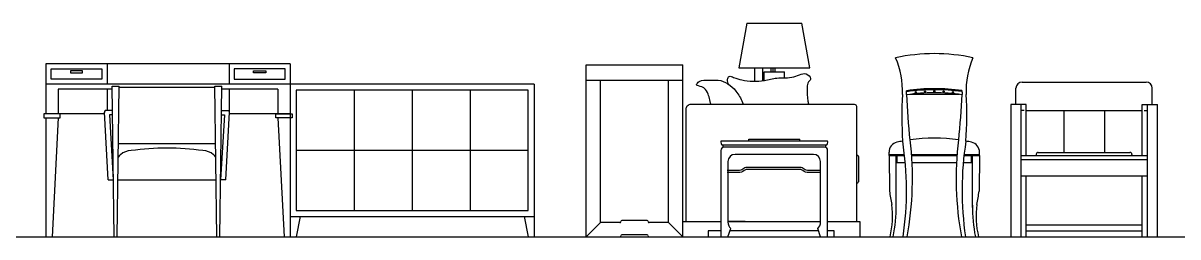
# Model space of a CAD drawing. Header units: inches. Extents: x 6.9 to 49.4, y 11.8 to 36.5.
# Drawn here: x 11.44 to 17.11, y 17.42 to 18.47 of the extents above; entities that cross this region are included whole.
import ezdxf

# ---------------------------------------------------------------- set-up
doc = ezdxf.new("R2010")
doc.units = ezdxf.units.IN
doc.header["$MEASUREMENT"] = 0
doc.layers.add('1', color=1, linetype='Continuous')

msp = doc.modelspace()

# ---------------------------------------------------------------- linework, layer by layer
at = {"layer": '1'}
for p, q in [((14.994, 18.4739), (14.954, 18.2539)), ((14.994, 18.4739), (15.264, 18.4739)), ((15.304, 18.2539), (15.264, 18.4739)), ((12.7495, 18.2739), (11.5495, 18.2739)), ((11.5495, 18.2739), (11.5495, 18.0289)), ((11.8495, 18.2739), (11.8495, 18.1739)), ((12.4495, 18.2739), (12.4495, 18.1739)), ((12.7495, 18.2739), (12.7495, 17.4239)), ((14.205, 18.2689), (14.679, 18.2689)), ((14.205, 17.4239), (14.205, 18.2689)), ((14.679, 17.4239), (14.679, 18.2689)), ((14.954, 18.2539), (15.304, 18.2539)), ((15.0334, 18.1881), (15.0334, 18.2539)), ((15.0734, 18.1907), (15.0734, 18.2539)), ((15.079, 18.1916), (15.079, 18.2339)), ((15.079, 18.2339), (15.179, 18.2339)), ((15.1134, 18.2339), (15.1134, 18.2539)), ((15.124, 18.2339), (15.124, 18.2539)), ((15.134, 18.2339), (15.134, 18.2539)), ((15.179, 18.2052), (15.179, 18.2339)), ((13.9495, 18.1739), (11.5495, 18.1739)), ((11.8843, 17.4239), (11.8743, 18.1639)), ((11.8743, 18.1639), (11.9093, 18.1639)), ((11.8993, 17.4239), (11.9093, 18.1639)), ((12.3893, 17.4239), (12.3793, 18.1639)), ((12.3793, 18.1639), (12.4143, 18.1639)), ((12.4043, 17.4239), (12.4143, 18.1639)), ((13.9495, 18.1739), (13.9495, 17.4239)), ((14.205, 18.1939), (14.679, 18.1939)), ((14.275, 17.4939), (14.275, 18.1939)), ((14.609, 17.4939), (14.609, 18.1939)), ((16.3468, 18.1839), (16.9568, 18.1839)), ((11.6095, 18.1489), (11.6095, 18.0289)), ((11.8745, 18.1489), (11.6095, 18.1489)), ((11.8495, 18.1489), (11.8495, 18.0439)), ((11.9093, 18.1589), (12.3793, 18.1589)), ((12.6895, 18.1489), (12.4141, 18.1489)), ((12.4495, 18.1489), (12.4495, 18.0425)), ((12.6895, 18.1489), (12.6895, 18.0289)), ((13.9195, 18.1439), (12.7795, 18.1439)), ((12.7795, 18.1439), (12.7795, 17.5539)), ((13.0645, 18.1439), (13.0645, 17.5539)), ((13.3495, 18.1439), (13.3495, 17.5539)), ((13.6345, 18.1439), (13.6345, 17.5539)), ((13.9195, 17.5539), (13.9195, 18.1439)), ((16.0386, 18.1239), (15.7968, 18.1239)), ((16.3168, 18.0739), (16.3168, 18.1539)), ((16.9868, 18.0739), (16.9868, 18.1539)), ((16.3668, 18.0739), (16.2918, 18.0739)), ((16.3668, 17.8239), (16.3668, 18.0739)), ((16.9368, 17.8239), (16.9368, 18.0739)), ((16.9368, 18.0739), (17.0118, 18.0739)), ((11.5495, 18.0089), (11.5495, 17.4239)), ((11.6095, 18.0089), (11.5795, 17.4239)), ((11.8555, 17.704), (11.8367, 18.0366)), ((11.8743, 18.0439), (11.8407, 18.0439)), ((11.8743, 18.023), (11.8623, 18.023)), ((11.8623, 18.023), (11.8805, 17.704)), ((12.4262, 18.023), (12.408, 17.704)), ((12.4143, 18.0439), (12.4479, 18.0439)), ((12.4143, 18.023), (12.4262, 18.023)), ((12.433, 17.704), (12.4518, 18.0366)), ((12.7495, 18.0289), (12.4514, 18.0289)), ((12.6895, 18.0089), (12.7195, 17.4239)), ((16.3568, 18.0439), (16.3418, 18.0439)), ((16.3668, 18.0439), (16.9368, 18.0439)), ((16.5518, 18.0439), (16.5518, 17.8389)), ((16.7518, 18.0439), (16.7518, 17.8389)), ((16.9468, 18.0439), (16.9618, 18.0439)), ((11.9093, 17.8827), (12.3793, 17.8827)), ((15.3914, 17.8939), (14.8667, 17.8939)), ((15.004, 17.9039), (15.254, 17.9039)), ((15.004, 17.8939), (15.004, 17.9039)), ((15.254, 17.8939), (15.254, 17.9039)), ((13.9195, 17.8489), (12.7795, 17.8489)), ((14.8664, 17.8489), (14.8664, 17.4239)), ((15.3856, 17.8739), (14.8722, 17.8739)), ((14.8764, 17.8739), (14.8764, 17.8639)), ((15.3764, 17.8639), (14.8814, 17.8639)), ((15.3214, 17.8289), (14.9364, 17.8289)), ((15.3814, 17.8739), (15.3814, 17.8631)), ((15.3914, 17.4239), (15.3914, 17.8489)), ((15.534, 17.8256), (15.5376, 17.8246)), ((15.6929, 17.8239), (15.6929, 17.8399)), ((15.6929, 17.8289), (15.769, 17.8289)), ((15.6929, 17.8239), (15.7695, 17.8239)), ((15.6929, 17.8239), (15.6956, 17.6478)), ((15.7279, 17.5678), (15.7279, 17.8239)), ((15.7329, 17.7889), (15.7329, 17.8239)), ((15.8036, 17.8289), (16.0272, 17.8289)), ((15.804, 17.8239), (16.0269, 17.8239)), ((16.0614, 17.8239), (16.1379, 17.8239)), ((16.0619, 17.8289), (16.1379, 17.8289)), ((16.0979, 17.7889), (16.0979, 17.8239)), ((16.1029, 17.5678), (16.1029, 17.8239)), ((16.1379, 17.8239), (16.1352, 17.6478)), ((16.1379, 17.8239), (16.1379, 17.8399)), ((16.3418, 17.8239), (16.9618, 17.8239)), ((16.4168, 17.8289), (16.4168, 17.8239)), ((16.4268, 17.8389), (16.8768, 17.8389)), ((16.8868, 17.8289), (16.8868, 17.8239)), ((14.9014, 17.7939), (14.9014, 17.4938)), ((15.3564, 17.4938), (15.3564, 17.7939)), ((15.5448, 17.6992), (15.5448, 17.815)), ((15.7279, 17.7889), (15.773, 17.7889)), ((15.8061, 17.7889), (16.0247, 17.7889)), ((16.0579, 17.7889), (16.1029, 17.7889)), ((16.3418, 17.8039), (16.9618, 17.8039)), ((16.3418, 17.7239), (16.9618, 17.7239)), ((16.3668, 17.4239), (16.3668, 17.7239)), ((16.9368, 17.4239), (16.9368, 17.7239)), ((11.8555, 17.704), (11.8805, 17.704)), ((11.903, 17.7039), (12.3855, 17.7039)), ((12.433, 17.704), (12.408, 17.704)), ((15.534, 17.6891), (15.5354, 17.6892)), ((12.7795, 17.5539), (13.9195, 17.5539)), ((12.7495, 17.5239), (13.9495, 17.5239)), ((12.7995, 17.5239), (12.7795, 17.4239)), ((13.8995, 17.5239), (13.9195, 17.4239)), ((14.205, 17.4239), (14.275, 17.4939)), ((14.37, 17.4939), (14.275, 17.4939)), ((14.375, 17.4989), (14.375, 17.4989)), ((14.504, 17.5039), (14.38, 17.5039)), ((14.509, 17.4989), (14.509, 17.4989)), ((14.609, 17.4939), (14.514, 17.4939)), ((14.609, 17.4939), (14.679, 17.4239)), ((14.679, 17.4989), (14.694, 17.4989)), ((14.9862, 17.4989), (14.9014, 17.4989)), ((15.1609, 17.4989), (15.3564, 17.4989)), ((16.3668, 17.4839), (16.9368, 17.4839)), ((14.375, 17.4289), (14.375, 17.4289)), ((14.504, 17.4339), (14.38, 17.4339)), ((14.9014, 17.4239), (14.9155, 17.4652)), ((15.3564, 17.4239), (15.3423, 17.4652)), ((16.3668, 17.4539), (16.9368, 17.4539)), ((7.202, 17.4239), (27.5282, 17.4239))]:
    msp.add_line(p, q, dxfattribs=at)
for points in [[(11.5745, 18.2489), (11.8245, 18.2489), (11.8245, 18.1989), (11.5745, 18.1989)], [(11.6695, 18.2289), (11.7295, 18.2289), (11.7295, 18.2389), (11.6695, 18.2389)], [(12.7245, 18.2489), (12.4745, 18.2489), (12.4745, 18.1989), (12.7245, 18.1989)], [(12.6295, 18.2289), (12.5695, 18.2289), (12.5695, 18.2389), (12.6295, 18.2389)], [(12.7595, 18.0089), (12.6795, 18.0089), (12.6795, 18.0289), (12.7595, 18.0289)]]:
    msp.add_lwpolyline(points, close=True, dxfattribs=at)
for points in [[(15.534, 17.4989), (15.534, 18.0639, 0.414214), (15.524, 18.0739), (14.719, 18.0739, 0.414214), (14.694, 18.0489), (14.694, 17.4989)], [(15.3526, 17.7502), (15.2977, 17.7502, -0.16615), (15.2758, 17.7571, 0.191462), (15.2552, 17.7652), (14.995, 17.7652, 0.191462), (14.9744, 17.7571, -0.16615), (14.9524, 17.7502), (14.8976, 17.7502)], [(15.3526, 17.7402), (15.2979, 17.7402, -0.169451), (15.2693, 17.7494, 0.198365), (15.2552, 17.7552), (14.995, 17.7552, 0.198365), (14.9809, 17.7494, -0.169451), (14.9523, 17.7402), (14.8976, 17.7402)]]:
    msp.add_lwpolyline(points, format="xyb", dxfattribs=at)
for points in [[(16.2918, 18.0739), (16.2918, 17.4239)], [(16.3418, 17.4239), (16.3418, 18.0739)], [(16.9618, 18.0739), (16.9618, 17.4239)], [(17.0118, 17.4239), (17.0118, 18.0739)], [(11.8371, 18.0289), (11.5395, 18.0289), (11.5395, 18.0089), (11.6195, 18.0089), (11.6195, 18.0289)], [(14.679, 17.4989), (14.8664, 17.4989)], [(14.9014, 17.4989), (15.3564, 17.4989)], [(15.3914, 17.4989), (15.549, 17.4989), (15.549, 17.4239)], [(14.8664, 17.4539), (14.804, 17.4539), (14.804, 17.4239)], [(15.3462, 17.4539), (14.9116, 17.4539)], [(15.424, 17.4239), (15.424, 17.4539), (15.3914, 17.4539)]]:
    msp.add_lwpolyline(points, dxfattribs=at)
for centre in [(15.8236, 18.1345), (15.8694, 18.138), (15.9154, 18.1392), (15.9614, 18.138), (16.0073, 18.1345)]:
    msp.add_circle(centre, 0.003, dxfattribs=at)
for centre, radius, start, end in [((15.9154, 17.4108), 0.9131, 77.99, 102.01), ((15.3479, 18.1405), 0.4114, 357.6713, 23.4048), ((16.483, 18.1405), 0.4114, 156.5951, 182.3286), ((16.3468, 18.1539), 0.03, 90, 180), ((16.9568, 18.1539), 0.03, 0, 90), ((17.4424, 18.0174), 1.6869, 176.3852, 184.1818), ((15.3479, 18.1405), 0.4314, 357.6713, 0.1589), ((19.9336, 18.3122), 4.1589, 182.6077, 185.692), ((15.9177, 17.1889), 0.9429, 81.8128, 98.46), ((15.9177, 17.1889), 0.9629, 82.0074, 98.2659), ((15.9177, 17.1889), 0.9579, 82.0074, 98.2659), ((11.8973, 18.3122), 4.1589, 354.308, 357.3923), ((16.483, 18.1405), 0.4314, 179.7548, 182.3287), ((14.3884, 18.0174), 1.6869, 355.8182, 3.6148), ((11.8461, 18.0362), 0.00948, 125.3766, 188.0005), ((12.4424, 18.0362), 0.00948, 351.9995, 54.6234), ((14.8905, 17.8897), 0.0242, 169.9891, 220.7946), ((15.3673, 17.8897), 0.0242, 319.2054, 10.0109), ((15.7429, 17.8399), 0.05, 102.6107, 180), ((15.9154, 17.0688), 0.8401, 100.6568, 102.6107), ((14.2221, 17.6527), 1.5569, 351.5498, 8.932), ((14.2265, 17.7099), 1.5817, 349.5841, 6.9214), ((15.9154, 17.0688), 0.8401, 81.8676, 98.1324), ((17.6044, 17.7099), 1.5817, 173.0786, 190.4159), ((17.6088, 17.6527), 1.5569, 171.068, 188.4502), ((15.9154, 17.0688), 0.8401, 77.3893, 79.3432), ((16.0879, 17.8399), 0.05, 0, 77.3893), ((11.9324, 17.8023), 0.0301, 122.2013, 157.7975), ((11.9687, 17.7688), 0.0788, 90.8328, 131.5907), ((12.1443, 16.5651), 1.2947, 82.1557, 97.8443), ((12.3198, 17.7688), 0.0788, 48.4093, 89.1672), ((12.3589, 17.8046), 0.0267, 19.8205, 60.1807), ((14.8814, 17.8489), 0.015, 90, 180), ((14.9364, 17.7939), 0.035, 90, 180), ((15.3214, 17.7939), 0.035, 0, 90), ((15.3764, 17.8489), 0.015, 0, 90), ((15.5348, 17.815), 0.01, 0, 74.0427), ((16.4268, 17.8289), 0.01, 90, 180), ((16.8768, 17.8289), 0.01, 0, 90), ((15.5348, 17.6992), 0.01, 273.2884, 0), ((16.2493, 17.7044), 0.5566, 185.8336, 192.5934), ((15.5816, 17.7044), 0.5566, 347.4066, 354.1664), ((15.2815, 17.5252), 0.4286, 346.3375, 7.7642), ((14.9403, 17.5742), 0.7877, 349.0042, 0.4606), ((16.8906, 17.5742), 0.7877, 179.5394, 190.9958), ((16.5494, 17.5252), 0.4286, 172.2358, 193.6625), ((14.37, 17.4989), 0.005, 270, 0), ((14.38, 17.4989), 0.005, 90, 180), ((14.504, 17.4989), 0.005, 0, 90), ((14.514, 17.4989), 0.005, 180, 270), ((14.9396, 17.4949), 0.0382, 178.3271, 230.8763), ((15.3182, 17.4949), 0.0382, 309.1237, 1.6729), ((14.37, 17.4289), 0.005, 270, 0), ((14.38, 17.4289), 0.005, 90, 180), ((14.504, 17.4289), 0.005, 0, 90), ((14.514, 17.4289), 0.005, 180, 270)]:
    msp.add_arc(centre, radius, start, end, dxfattribs=at)
for points, knots in [([(14.906, 18.1714), (14.9019, 18.1798), (14.8954, 18.1933), (14.9068, 18.2184), (14.9371, 18.2026), (14.9892, 18.1891), (15.0655, 18.1836), (15.1482, 18.2112), (15.2197, 18.1971), (15.2827, 18.2412), (15.3138, 18.1982), (15.2912, 18.1832), (15.2912, 18.1433), (15.2907, 18.1066), (15.2963, 18.0794), (15.2976, 18.0739)], [0, 0, 0, 0, 27.528719, 43.593016, 65.945993, 108.413336, 219.3053, 281.459753, 365.997552, 435.326487, 461.851543, 476.239016, 505.005317, 572.158663, 589.161873, 589.161873, 589.161873, 589.161873]), ([(14.818, 18.0739), (14.8134, 18.094), (14.8058, 18.1267), (14.7834, 18.1621), (14.7378, 18.1666), (14.7685, 18.1986), (14.8065, 18.1905), (14.8725, 18.2001), (14.9377, 18.1542), (14.9658, 18.1009), (14.9755, 18.0774), (14.9769, 18.0739)], [0, 0, 0, 0, 61.054894, 99.69359, 125.637017, 144.684257, 188.842386, 237.240766, 342.183188, 407.213594, 418.25901, 418.25901, 418.25901, 418.25901])]:
    msp.add_open_spline(points, degree=3, knots=knots, dxfattribs=at)

doc.saveas('drawing.dxf')
